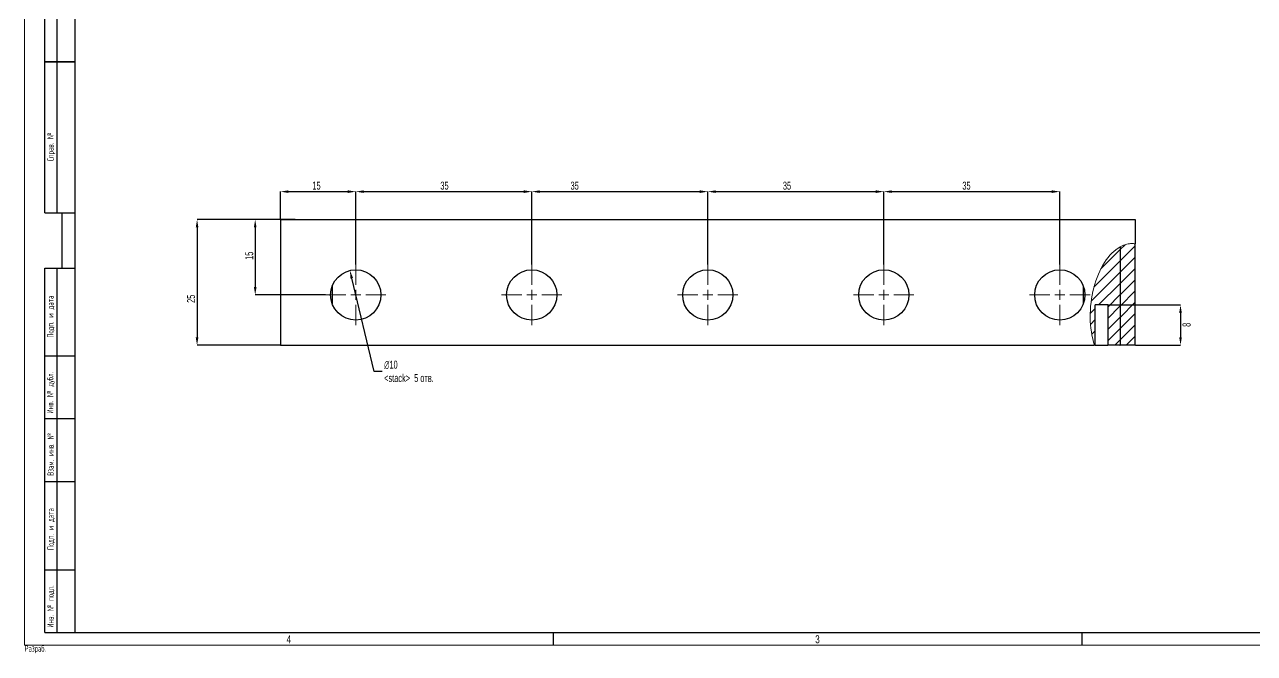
# Model space of a CAD drawing. Header units: millimetres. Extents: x -963 to 6509, y -1367 to 453.
# Drawn here: x -962.9 to -473.8, y -1280.4 to -1030.3 of the extents above; entities that cross this region are included whole.
import ezdxf

# ---------------------------------------------------------------- set-up
doc = ezdxf.new("R2010")
doc.units = ezdxf.units.MM
doc.header["$LTSCALE"] = 0.5
doc.layers.get('0').update_dxf_attribs({"lineweight": 60})
doc.layers.get('Defpoints').update_dxf_attribs({"color": 5})
doc.layers.add('ОСЕВЫЕ', color=7, linetype='Continuous')
doc.styles.add('SLDTEXTSTYLE0', font='TXT', dxfattribs={"width": 0.605})
doc.styles.add('SLDTEXTSTYLE1', font='TXT', dxfattribs={"width": 0.605, "bigfont": 'bigfont'})
doc.styles.add('SLDTEXTSTYLE4', font='TXT', dxfattribs={"width": 0.75})
doc.styles.add('SLDTEXTSTYLE5', font='TXT', dxfattribs={"width": 0.605, "bigfont": 'bigfont'})
doc.dimstyles.new('SLDDIMSTYLE0', dxfattribs={"dimtxt": 3.183268, "dimasz": 3.183268, "dimexe": 0, "dimexo": 0.0625, "dimgap": 0.795817, "dimtad": 2, "dimlfac": 0.5, "dimrnd": 1e-09, "dimzin": 12, "dimdsep": 46, "dimtxsty": 'SLDTEXTSTYLE0', "dimsah": 1, "dimcen": 0.09, "dimadec": 0, "dimazin": 3, "dimtfac": 1, "dimtdec": 3, "dimtofl": 0, "dimtmove": 0, "dimatfit": 3, "dimfxl": 1, "dimfrac": 2, "dimtolj": 1, "dimtzin": 12, "dimarcsym": 0})
doc.dimstyles.new('SLDDIMSTYLE1', dxfattribs={"dimtxt": 3.183268, "dimasz": 3.183268, "dimexe": 0, "dimexo": 0.0625, "dimgap": 0.795817, "dimtad": 0, "dimtih": 1, "dimtoh": 1, "dimlfac": 0.5, "dimrnd": 1e-09, "dimzin": 12, "dimdsep": 46, "dimtxsty": 'SLDTEXTSTYLE0', "dimsah": 1, "dimcen": 0, "dimadec": 0, "dimazin": 3, "dimtfac": 1, "dimtdec": 3, "dimtmove": 0, "dimatfit": 3, "dimfxl": 1, "dimfrac": 2, "dimtolj": 1, "dimtzin": 12, "dimarcsym": 0})
pattern_1 = [(45, (-962.8804, -1277.111), (-2.245064, 2.245064), [])]

# ---------------------------------------------------------------- blocks, each defined once
blk = doc.blocks.new('*D253')
at = {"color": 0, "linetype": 'Continuous', "lineweight": -2, "transparency": 16777216}
for p, q in [((-861.22, -1107.8), (-894.29, -1107.8)), ((-894.29, -1110.99), (-894.29, -1154.62)), ((-861.22, -1157.8), (-894.29, -1157.8))]:
    blk.add_line(p, q, dxfattribs=at)
at = {"color": 0, "linetype": 'Continuous', "transparency": 16777216}
for points in [[(-894.82, -1110.99), (-893.76, -1110.99), (-894.29, -1107.8)], [(-894.82, -1154.62), (-893.76, -1154.62), (-894.29, -1157.8)]]:
    blk.add_solid(points, dxfattribs=at)
at = {"layer": 'Defpoints', "color": 0, "linetype": 'Continuous', "transparency": 16777216}
for p in [(-861.16, -1107.8), (-894.29, -1157.8), (-861.16, -1157.8)]:
    blk.add_point(p, dxfattribs=at)
at = {"color": 0, "linetype": 'Continuous', "lineweight": 18, "transparency": 16777216, "insert": (-898.27, -1139.34), "char_height": 3.183, "attachment_point": 2, "rotation": 90, "style": 'SLDTEXTSTYLE0'}
blk.add_mtext('\\A1;25', dxfattribs=at)
blk = doc.blocks.new('*D254')
at = {"color": 0, "linetype": 'Continuous', "lineweight": -2, "transparency": 16777216}
for p, q in [((-861.16, -1107.74), (-861.16, -1096.73)), ((-857.98, -1096.73), (-834.34, -1096.73)), ((-831.16, -1125.74), (-831.16, -1096.73))]:
    blk.add_line(p, q, dxfattribs=at)
at = {"color": 0, "linetype": 'Continuous', "transparency": 16777216}
for points in [[(-857.98, -1096.2), (-857.98, -1097.26), (-861.16, -1096.73)], [(-834.34, -1096.2), (-834.34, -1097.26), (-831.16, -1096.73)]]:
    blk.add_solid(points, dxfattribs=at)
at = {"layer": 'Defpoints', "color": 0, "linetype": 'Continuous', "transparency": 16777216}
for p in [(-831.16, -1096.73), (-861.16, -1107.8), (-831.16, -1125.8)]:
    blk.add_point(p, dxfattribs=at)
at = {"color": 0, "linetype": 'Continuous', "lineweight": 18, "transparency": 16777216, "insert": (-846.8, -1092.75), "char_height": 3.183, "attachment_point": 2, "style": 'SLDTEXTSTYLE0'}
blk.add_mtext('\\A1;15', dxfattribs=at)
blk = doc.blocks.new('*D255')
at = {"color": 0, "linetype": 'Continuous', "lineweight": -2, "transparency": 16777216}
for p, q in [((-831.16, -1125.74), (-831.16, -1096.73)), ((-827.98, -1096.73), (-764.34, -1096.73)), ((-761.16, -1125.74), (-761.16, -1096.73))]:
    blk.add_line(p, q, dxfattribs=at)
at = {"color": 0, "linetype": 'Continuous', "transparency": 16777216}
for points in [[(-827.98, -1096.2), (-827.98, -1097.26), (-831.16, -1096.73)], [(-764.34, -1096.2), (-764.34, -1097.26), (-761.16, -1096.73)]]:
    blk.add_solid(points, dxfattribs=at)
at = {"layer": 'Defpoints', "color": 0, "linetype": 'Continuous', "transparency": 16777216}
for p in [(-761.16, -1096.73), (-831.16, -1125.8), (-761.16, -1125.8)]:
    blk.add_point(p, dxfattribs=at)
at = {"color": 0, "linetype": 'Continuous', "lineweight": 18, "transparency": 16777216, "insert": (-795.89, -1092.75), "char_height": 3.183, "attachment_point": 2, "style": 'SLDTEXTSTYLE0'}
blk.add_mtext('\\A1;35', dxfattribs=at)
blk = doc.blocks.new('*D256')
at = {"color": 0, "linetype": 'Continuous', "lineweight": -2, "transparency": 16777216}
for p, q in [((-761.16, -1125.74), (-761.16, -1096.73)), ((-757.98, -1096.73), (-694.34, -1096.73)), ((-691.16, -1125.74), (-691.16, -1096.73))]:
    blk.add_line(p, q, dxfattribs=at)
at = {"color": 0, "linetype": 'Continuous', "transparency": 16777216}
for points in [[(-757.98, -1096.2), (-757.98, -1097.26), (-761.16, -1096.73)], [(-694.34, -1096.2), (-694.34, -1097.26), (-691.16, -1096.73)]]:
    blk.add_solid(points, dxfattribs=at)
at = {"layer": 'Defpoints', "color": 0, "linetype": 'Continuous', "transparency": 16777216}
for p in [(-691.16, -1096.73), (-761.16, -1125.8), (-691.16, -1125.8)]:
    blk.add_point(p, dxfattribs=at)
at = {"color": 0, "linetype": 'Continuous', "lineweight": 18, "transparency": 16777216, "insert": (-744.11, -1092.75), "char_height": 3.183, "attachment_point": 2, "style": 'SLDTEXTSTYLE0'}
blk.add_mtext('\\A1;35', dxfattribs=at)
blk = doc.blocks.new('*D257')
at = {"color": 0, "linetype": 'Continuous', "lineweight": -2, "transparency": 16777216}
for p, q in [((-691.16, -1125.74), (-691.16, -1096.73)), ((-687.98, -1096.73), (-624.34, -1096.73)), ((-621.16, -1125.74), (-621.16, -1096.73))]:
    blk.add_line(p, q, dxfattribs=at)
at = {"color": 0, "linetype": 'Continuous', "transparency": 16777216}
for points in [[(-687.98, -1096.2), (-687.98, -1097.26), (-691.16, -1096.73)], [(-624.34, -1096.2), (-624.34, -1097.26), (-621.16, -1096.73)]]:
    blk.add_solid(points, dxfattribs=at)
at = {"layer": 'Defpoints', "color": 0, "linetype": 'Continuous', "transparency": 16777216}
for p in [(-621.16, -1096.73), (-691.16, -1125.8), (-621.16, -1125.8)]:
    blk.add_point(p, dxfattribs=at)
at = {"color": 0, "linetype": 'Continuous', "lineweight": 18, "transparency": 16777216, "insert": (-659.67, -1092.75), "char_height": 3.183, "attachment_point": 2, "style": 'SLDTEXTSTYLE0'}
blk.add_mtext('\\A1;35', dxfattribs=at)
blk = doc.blocks.new('*D258')
at = {"color": 0, "linetype": 'Continuous', "lineweight": -2, "transparency": 16777216}
for p, q in [((-621.16, -1125.74), (-621.16, -1096.73)), ((-617.98, -1096.73), (-554.34, -1096.73)), ((-551.16, -1125.74), (-551.16, -1096.73))]:
    blk.add_line(p, q, dxfattribs=at)
at = {"color": 0, "linetype": 'Continuous', "transparency": 16777216}
for points in [[(-617.98, -1096.2), (-617.98, -1097.26), (-621.16, -1096.73)], [(-554.34, -1096.2), (-554.34, -1097.26), (-551.16, -1096.73)]]:
    blk.add_solid(points, dxfattribs=at)
at = {"layer": 'Defpoints', "color": 0, "linetype": 'Continuous', "transparency": 16777216}
for p in [(-551.16, -1096.73), (-621.16, -1125.8), (-551.16, -1125.8)]:
    blk.add_point(p, dxfattribs=at)
at = {"color": 0, "linetype": 'Continuous', "lineweight": 18, "transparency": 16777216, "insert": (-588.3, -1092.75), "char_height": 3.183, "attachment_point": 2, "style": 'SLDTEXTSTYLE0'}
blk.add_mtext('\\A1;35', dxfattribs=at)
blk = doc.blocks.new('*D259')
at = {"color": 0, "linetype": 'Continuous', "lineweight": -2, "transparency": 16777216}
for p, q in [((-855.22, -1107.8), (-871.16, -1107.8)), ((-871.16, -1110.99), (-871.16, -1134.62)), ((-843.22, -1137.8), (-871.16, -1137.8))]:
    blk.add_line(p, q, dxfattribs=at)
at = {"color": 0, "linetype": 'Continuous', "transparency": 16777216}
for points in [[(-871.69, -1110.99), (-870.63, -1110.99), (-871.16, -1107.8)], [(-871.69, -1134.62), (-870.63, -1134.62), (-871.16, -1137.8)]]:
    blk.add_solid(points, dxfattribs=at)
at = {"layer": 'Defpoints', "color": 0, "linetype": 'Continuous', "transparency": 16777216}
for p in [(-855.16, -1107.8), (-871.16, -1137.8), (-843.16, -1137.8)]:
    blk.add_point(p, dxfattribs=at)
at = {"color": 0, "linetype": 'Continuous', "lineweight": 18, "transparency": 16777216, "insert": (-875.14, -1122.22), "char_height": 3.183, "attachment_point": 2, "rotation": 90, "style": 'SLDTEXTSTYLE0'}
blk.add_mtext('\\A1;15', dxfattribs=at)
blk = doc.blocks.new('*D260')
at = {"color": 0, "linetype": 'Continuous', "lineweight": -2, "transparency": 16777216}
for p, q in [((-531.99, -1141.8), (-503.16, -1141.8)), ((-503.16, -1144.99), (-503.16, -1154.62)), ((-521.1, -1157.8), (-503.16, -1157.8))]:
    blk.add_line(p, q, dxfattribs=at)
at = {"color": 0, "linetype": 'Continuous', "transparency": 16777216}
for points in [[(-503.69, -1144.99), (-502.63, -1144.99), (-503.16, -1141.8)], [(-503.69, -1154.62), (-502.63, -1154.62), (-503.16, -1157.8)]]:
    blk.add_solid(points, dxfattribs=at)
at = {"layer": 'Defpoints', "color": 0, "linetype": 'Continuous', "transparency": 16777216}
for p in [(-532.05, -1141.8), (-521.16, -1157.8), (-503.16, -1157.8)]:
    blk.add_point(p, dxfattribs=at)
at = {"color": 0, "linetype": 'Continuous', "lineweight": 18, "transparency": 16777216, "insert": (-502.36, -1149.69), "char_height": 3.183, "attachment_point": 2, "rotation": 90, "style": 'SLDTEXTSTYLE0'}
blk.add_mtext('\\A1;8', dxfattribs=at)
blk = doc.blocks.new('*D261')
at = {"color": 0, "linetype": 'Continuous', "lineweight": -2, "transparency": 16777216}
for p, q in [((-823.85, -1168.2), (-832.75, -1131.18)), ((-820.66, -1168.2), (-823.85, -1168.2))]:
    blk.add_line(p, q, dxfattribs=at)
at = {"color": 0, "linetype": 'Continuous', "transparency": 16777216}
blk.add_solid([(-832.24, -1131.05), (-833.27, -1131.3), (-833.5, -1128.08)], dxfattribs=at)
at = {"layer": 'Defpoints', "color": 0, "linetype": 'Continuous', "transparency": 16777216}
for p in [(-833.5, -1128.08), (-828.82, -1147.53)]:
    blk.add_point(p, dxfattribs=at)
at = {"color": 0, "linetype": 'Continuous', "lineweight": 18, "transparency": 16777216, "insert": (-819.87, -1163.96), "char_height": 3.1833, "attachment_point": 1, "style": 'SLDTEXTSTYLE0'}
blk.add_mtext('\\A1;∅10\\P<stack>  5 отв.', dxfattribs=at)
blk = doc.blocks.new('SW_CENTERMARKSYMBOL_0')
at = {"color": 0, "linetype": 'Continuous', "lineweight": 0}
for p, q in [((0, 4), (0, 12)), ((-4, 0), (-12, 0)), ((0, 0), (-2, 0)), ((0, 0), (0, 2)), ((0, 0), (0, -2)), ((0, 0), (2, 0)), ((4, 0), (12, 0)), ((0, -4), (0, -12))]:
    blk.add_line(p, q, dxfattribs=at)
blk = doc.blocks.new('SW_CENTERMARKSYMBOL_1')
at = {"color": 0, "linetype": 'Continuous', "lineweight": 0}
for p, q in [((0, 4), (0, 12)), ((-4, 0), (-12, 0)), ((0, 0), (-2, 0)), ((0, 0), (0, 2)), ((0, 0), (0, -2)), ((0, 0), (2, 0)), ((4, 0), (12, 0)), ((0, -4), (0, -12))]:
    blk.add_line(p, q, dxfattribs=at)
blk = doc.blocks.new('SW_CENTERMARKSYMBOL_2')
at = {"color": 0, "linetype": 'Continuous', "lineweight": 0}
for p, q in [((0, 4), (0, 12)), ((-4, 0), (-12, 0)), ((0, 0), (-2, 0)), ((0, 0), (0, 2)), ((0, 0), (0, -2)), ((0, 0), (2, 0)), ((4, 0), (12, 0)), ((0, -4), (0, -12))]:
    blk.add_line(p, q, dxfattribs=at)
blk = doc.blocks.new('SW_CENTERMARKSYMBOL_3')
at = {"color": 0, "linetype": 'Continuous', "lineweight": 0}
for p, q in [((0, 4), (0, 12)), ((-4, 0), (-12, 0)), ((0, 0), (-2, 0)), ((0, 0), (0, 2)), ((0, 0), (0, -2)), ((0, 0), (2, 0)), ((4, 0), (12, 0)), ((0, -4), (0, -12))]:
    blk.add_line(p, q, dxfattribs=at)
blk = doc.blocks.new('SW_CENTERMARKSYMBOL_4')
at = {"color": 0, "linetype": 'Continuous', "lineweight": 0}
for p, q in [((0, 4), (0, 12)), ((-4, 0), (-12, 0)), ((0, 0), (-2, 0)), ((0, 0), (0, 2)), ((0, 0), (0, -2)), ((0, 0), (2, 0)), ((4, 0), (12, 0)), ((0, -4), (0, -12))]:
    blk.add_line(p, q, dxfattribs=at)

msp = doc.modelspace()

# ---------------------------------------------------------------- hatches: boundary and pattern name
at = {"linetype": 'Continuous', "lineweight": 18}
h = msp.add_hatch(dxfattribs=at)
h.set_pattern_fill('ANSI31', style=0)
h.set_pattern_definition(pattern_1)
edge = h.paths.add_edge_path(flags=0)
edge.add_line((-527.249, -1157.805), (-527.249, -1118.753))
edge.add_ellipse((-524.126, -1143.222), major_axis=(2.57, 25.79), ratio=0.5711578, start_angle=21.95095, end_angle=127.62653)
edge.add_line((-537.362, -1157.805), (-537.049, -1157.805))
edge.add_line((-537.049, -1157.805), (-537.049, -1141.805))
edge.add_line((-537.049, -1141.805), (-532.049, -1141.805))
edge.add_line((-532.049, -1141.805), (-532.049, -1157.805))
edge.add_line((-532.049, -1157.805), (-527.249, -1157.805))
h = msp.add_hatch(dxfattribs=at)
h.set_pattern_fill('ANSI31', style=0)
h.set_pattern_definition(pattern_1)
edge = h.paths.add_edge_path(flags=0)
edge.add_line((-521.159, -1157.805), (-521.159, -1117.481))
edge.add_ellipse((-524.126, -1143.222), major_axis=(2.57, 25.79), ratio=0.5711578, start_angle=358.45223, end_angle=381.60007)
edge.add_line((-527.159, -1118.703), (-527.159, -1157.805))
edge.add_line((-527.159, -1157.805), (-521.159, -1157.805))

# ---------------------------------------------------------------- linework, layer by layer
at = {"color": 7, "linetype": 'Continuous', "lineweight": 25}
for p, q in [((-942.88, -688.111), (-942.88, -1272.111)), ((-942.88, -688.111), (-942.88, -1272.111)), ((-954.88, -1105.111), (-954.88, -985.111)), ((-954.88, -1105.111), (-954.88, -985.111)), ((-949.88, -1105.111), (-949.88, -985.111)), ((-949.88, -1105.111), (-949.88, -985.111)), ((-954.88, -1045.111), (-942.88, -1045.111)), ((-942.88, -1045.111), (-954.88, -1045.111)), ((-954.88, -1105.111), (-942.88, -1105.111)), ((-861.159, -1107.805), (-861.159, -1157.805)), ((-861.159, -1107.805), (-855.159, -1107.805)), ((-855.159, -1107.805), (-527.159, -1107.805)), ((-527.159, -1107.805), (-521.159, -1107.805)), ((-521.159, -1107.805), (-521.159, -1117.481)), ((-527.159, -1118.872), (-527.159, -1157.805)), ((-521.159, -1157.805), (-521.159, -1117.481)), ((-954.88, -1272.111), (-954.88, -1127.111)), ((-954.88, -1127.111), (-942.88, -1127.111)), ((-949.88, -1272.111), (-949.88, -1127.111)), ((-840.449, -1141.506), (-840.449, -1134.103)), ((-541.849, -1134.156), (-541.849, -1141.454)), ((-532.049, -1141.805), (-537.049, -1141.805)), ((-537.049, -1157.805), (-537.049, -1141.805)), ((-532.049, -1141.805), (-532.049, -1157.805)), ((-861.159, -1157.805), (-855.159, -1157.805)), ((-855.159, -1157.805), (-537.362, -1157.805)), ((-537.049, -1157.805), (-532.049, -1157.805)), ((-527.249, -1157.805), (-532.049, -1157.805)), ((-527.249, -1157.805), (-527.159, -1157.805)), ((-521.159, -1157.805), (-527.159, -1157.805)), ((-942.88, -1162.111), (-954.88, -1162.111)), ((-942.88, -1187.111), (-954.88, -1187.111)), ((-942.88, -1212.111), (-954.88, -1212.111)), ((-954.88, -1247.111), (-942.88, -1247.111)), ((-954.88, -1272.111), (-942.88, -1272.111)), ((-942.88, -1272.111), (-126.88, -1272.111))]:
    msp.add_line(p, q, dxfattribs=at)
for centre in [(-831.159, -1137.805), (-761.159, -1137.805), (-691.159, -1137.805), (-621.159, -1137.805), (-551.159, -1137.805)]:
    msp.add_circle(centre, 10, dxfattribs=at)
at = {"color": 7, "linetype": 'Continuous', "lineweight": 18}
msp.add_ellipse((-524.126, -1143.222), major_axis=(2.57, 25.79), ratio=0.5711578, start_param=0.3769923, end_param=2.2275032, dxfattribs=at)
msp.add_open_spline([(-527.159, -1118.703), (-526.805, -1118.506), (-526.446, -1118.329), (-525.718, -1118.02), (-525.346, -1117.885), (-524.625, -1117.67), (-524.276, -1117.588), (-523.603, -1117.468), (-523.284, -1117.431), (-522.708, -1117.391), (-522.444, -1117.387), (-521.987, -1117.397), (-521.794, -1117.41), (-521.479, -1117.438), (-521.359, -1117.453), (-521.2, -1117.475), (-521.159, -1117.481), (-521.159, -1117.481)], degree=3, knots=[0, 0, 0, 0, 0.125, 0.125, 0.25, 0.25, 0.375, 0.375, 0.5, 0.5, 0.625, 0.625, 0.75, 0.75, 0.875, 0.875, 1, 1, 1, 1], dxfattribs=at)
at = {"layer": 'ОСЕВЫЕ', "lineweight": 18}
for p, q in [((-962.88, -683.111), (-962.88, -1277.111)), ((-962.88, -1277.111), (-121.88, -1277.111))]:
    msp.add_line(p, q, dxfattribs=at)
at = {"layer": 'ОСЕВЫЕ', "lineweight": 25}
for p, q in [((-947.88, -1127.111), (-947.88, -1105.111)), ((-752.63, -1272.111), (-752.63, -1277.111)), ((-542.38, -1272.111), (-542.38, -1277.111))]:
    msp.add_line(p, q, dxfattribs=at)

# ---------------------------------------------------------------- block references
at = {"color": 7, "linetype": 'Continuous', "lineweight": 0}
for name, p in [('SW_CENTERMARKSYMBOL_0', (-831.159, -1137.805)), ('SW_CENTERMARKSYMBOL_1', (-761.159, -1137.805)), ('SW_CENTERMARKSYMBOL_2', (-691.159, -1137.805)), ('SW_CENTERMARKSYMBOL_3', (-621.159, -1137.805)), ('SW_CENTERMARKSYMBOL_4', (-551.159, -1137.805))]:
    msp.add_blockref(name, p, dxfattribs=at)

# ---------------------------------------------------------------- texts
at = {"color": 7, "linetype": 'Continuous', "lineweight": 0, "char_height": 2.5, "attachment_point": 1, "rotation": 90, "style": 'SLDTEXTSTYLE1'}
for s, insert in [('Справ. №', (-953.851, -1084.658)), ('Подп. и дата', (-953.858, -1154.807)), ('Инв. № дубл.', (-953.968, -1184.991)), ('Взам. инв. №', (-953.776, -1209.712)), ('Подп. и дата', (-953.765, -1239.321)), ('Инв. № подл.', (-953.846, -1270.147))]:
    msp.add_mtext(s, dxfattribs=dict(at, insert=insert))
at = {"color": 7, "linetype": 'Continuous', "lineweight": 0}
for s, insert, char_height, attachment_point, style in [('4', (-857.787, -1273.15), 3.175, 2, 'SLDTEXTSTYLE4'), ('3', (-647.537, -1273.15), 3.175, 2, 'SLDTEXTSTYLE4'), ('Разраб.', (-962.88, -1277.188), 2.5, 1, 'SLDTEXTSTYLE5')]:
    msp.add_mtext(s, dxfattribs=dict(at, insert=insert, char_height=char_height, attachment_point=attachment_point, style=style))

# ---------------------------------------------------------------- dimensions: what is measured, and where the dimension line sits
at = {"color": 7, "linetype": 'Continuous', "lineweight": 18}
for base, p1, p2, picture, middle in [((-831.159, -1096.729), (-861.159, -1107.805), (-831.159, -1125.805), '*D254', (-846.8, -1096.729)), ((-761.159, -1096.729), (-831.159, -1125.805), (-761.159, -1125.805), '*D255', (-795.893, -1096.729)), ((-691.159, -1096.729), (-761.159, -1125.805), (-691.159, -1125.805), '*D256', (-744.11, -1096.729)), ((-621.159, -1096.729), (-691.159, -1125.805), (-621.159, -1125.805), '*D257', (-659.671, -1096.729)), ((-551.159, -1096.729), (-621.159, -1125.805), (-551.159, -1125.805), '*D258', (-588.295, -1096.729))]:
    dim = msp.add_linear_dim(base=base, p1=p1, p2=p2, dimstyle='SLDDIMSTYLE0', dxfattribs=at)
    dim.commit()
    dim.dimension.update_dxf_attribs({"geometry": picture, "text_midpoint": middle, "dimtype": 160})
for base, p1, p2, picture, middle in [((-894.288, -1157.805), (-861.159, -1107.805), (-861.159, -1157.805), '*D253', (-894.288, -1139.335)), ((-871.159, -1137.805), (-855.159, -1107.805), (-843.159, -1137.805), '*D259', (-871.159, -1122.225)), ((-503.159, -1157.805), (-532.049, -1141.805), (-521.159, -1157.805), '*D260', (-503.159, -1149.688))]:
    dim = msp.add_linear_dim(base=base, p1=p1, p2=p2, angle=90, dimstyle='SLDDIMSTYLE0', dxfattribs=at)
    dim.commit()
    dim.dimension.update_dxf_attribs({"geometry": picture, "text_midpoint": middle, "dimtype": 160})
dim = msp.add_diameter_dim_2p(p1=(-828.821, -1147.527), p2=(-833.498, -1128.082), text='<>\\P<stack>  5 отв.', dimstyle='SLDDIMSTYLE1', dxfattribs=at)
dim.commit()
dim.dimension.update_dxf_attribs({"geometry": '*D261', "text_midpoint": (-806.709, -1168.201), "dimtype": 163})

doc.saveas('drawing.dxf')
